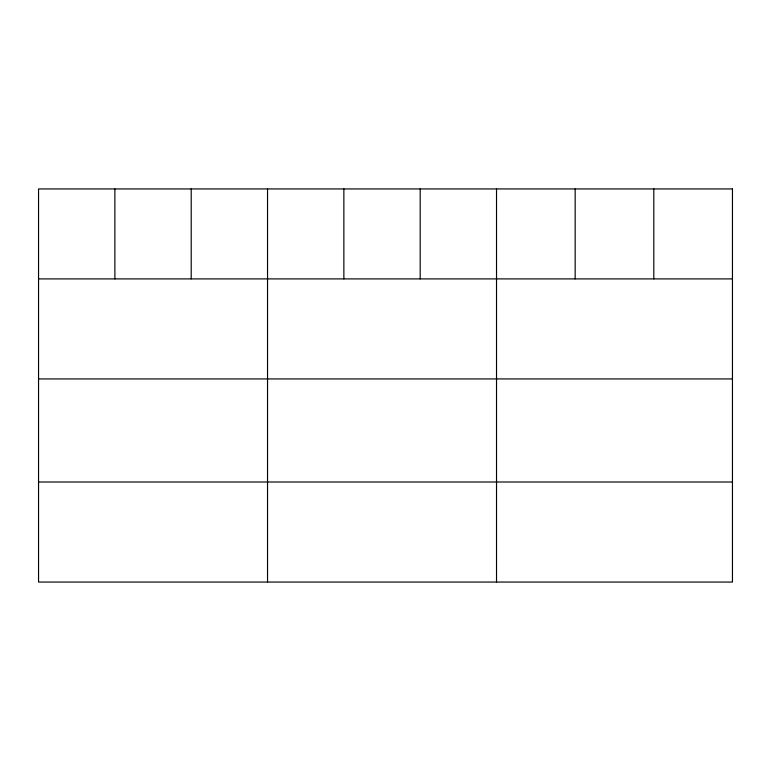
<?xml version="1.0" encoding="UTF-8"?>
<svg xmlns="http://www.w3.org/2000/svg" width="771" height="771" viewBox="0 0 771 771"><rect width="100%" height="100%" fill="white"/><g stroke="black" fill="none" stroke-linecap="round" stroke-linejoin="round"><path stroke-width="1.16" d="M38.55 278.9L732.45 278.9M38.55 378.937L732.45 378.937M38.55 482.01L732.45 482.01M653.808 188.943L653.808 278.9M575.166 188.943L575.166 278.9M496.524 188.943L496.524 582.057M420.195 188.943L420.195 278.9M343.866 188.943L343.866 278.9M267.537 188.943L267.537 582.057M191.208 188.943L191.208 278.9M114.879 188.943L114.879 278.9M732.45 188.943L38.55 188.943L38.55 582.057L732.45 582.057L732.45 188.943"/></g></svg>
